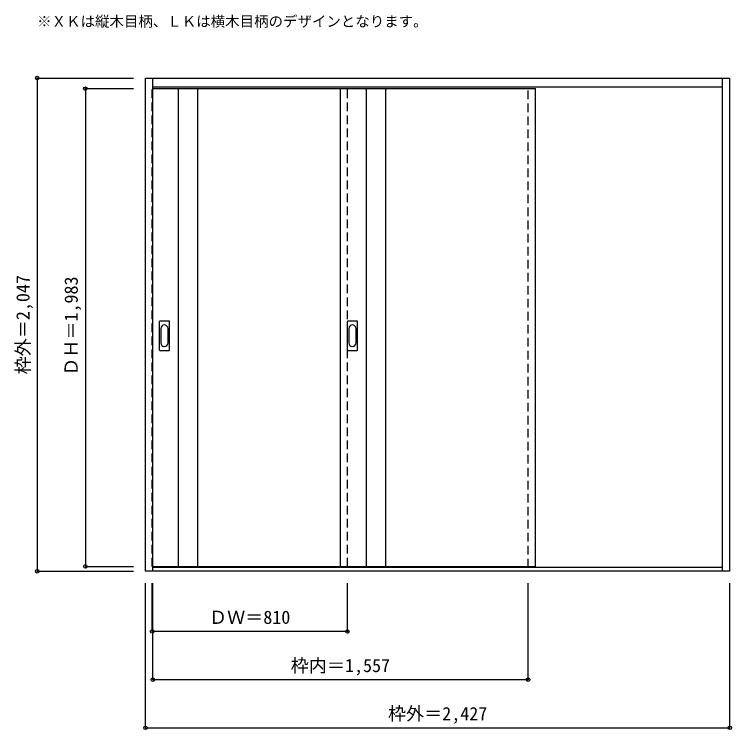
# Model space of a CAD drawing. Units: millimetres, scale not verified. Extents: x -1100 to 1876, y -1355 to 1614.
import ezdxf
from ezdxf.enums import TextEntityAlignment as Align

# ---------------------------------------------------------------- set-up
doc = ezdxf.new("R2010")
doc.units = ezdxf.units.MM
doc.header["$LTSCALE"] = 30
doc.header["$PDMODE"] = 32
doc.header["$PDSIZE"] = 15
doc.linetypes.add('DASHED1', pattern=[1.8, 1.2, -0.6])
for name, color, linetype in [('0-0', 3, 'Continuous'), ('0-1_寸法', 7, 'Continuous'), ('0-2_文字', 7, 'Continuous')]:
    doc.layers.add(name, color=color, linetype=linetype)
doc.styles.add('ＭＳ ゴシック', font='')
doc.styles.get('ＭＳ ゴシック').set_extended_font_data('MS Gothic')

msp = doc.modelspace()

# ---------------------------------------------------------------- linework, layer by layer
at = {"layer": '0-0'}
for p, q in [((-555.03, -697.5), (-555.03, 1349.5)), ((-555.03, 1349.5), (1868.97, 1349.5)), ((-525.03, -697.5), (-525.03, 1349.5)), ((1838.97, -697.5), (1838.97, 1349.5)), ((1868.97, -697.5), (1868.97, 1349.5)), ((-525.03, 1313.5), (1838.97, 1313.5)), ((-525.03, 1305.5), (1061.97, 1305.5)), ((-418.03, -677.5), (-418.03, 1305.5)), ((-338.03, -677.5), (-338.03, 1305.5)), ((251.97, 1305.5), (251.97, -677.5)), ((361.97, -677.5), (361.97, 1305.5)), ((441.97, -677.5), (441.97, 1305.5)), ((-498.03, 220.5), (-498.03, 339.5)), ((-457.53, 341), (-496.53, 341)), ((-456.03, 220.5), (-456.03, 339.5)), ((281.97, 220.5), (281.97, 339.5)), ((322.47, 341), (283.47, 341)), ((323.97, 220.5), (323.97, 339.5)), ((-496.53, 219), (-457.53, 219)), ((283.47, 219), (322.47, 219)), ((1838.97, -682.5), (-525.03, -682.5)), ((1868.97, -697.5), (-555.03, -697.5))]:
    msp.add_line(p, q, dxfattribs=at)
at = {"layer": '0-0', "color": 4, "linetype": 'DASHED1'}
for p, q in [((1031.97, -682.5), (1031.97, 1313.5)), ((1061.97, -682.5), (1061.97, 1313.5)), ((281.97, -677.5), (281.97, 1305.5))]:
    msp.add_line(p, q, dxfattribs=at)
at = {"layer": '0-0', "color": 7}
for p, q in [((-492.03, 309.6), (-492.03, 250.4)), ((-462.03, 250.4), (-462.03, 309.6)), ((287.97, 309.6), (287.97, 250.4)), ((317.97, 250.4), (317.97, 309.6))]:
    msp.add_line(p, q, dxfattribs=at)
at = {"layer": '0-0', "color": 4, "linetype": 'DASHED1'}
msp.add_lwpolyline([(-525.03, -677.5), (-528.03, -677.5), (-528.03, 1305.5), (-525.03, 1305.5)], dxfattribs=at)
at = {"layer": '0-0'}
msp.add_lwpolyline([(-525.03, -677.5), (1061.97, -677.5), (1061.97, 1305.5)], dxfattribs=at)
for centre, start, end in [((-496.53, 339.5), 90, 180), ((-457.53, 339.5), 0, 90), ((283.47, 339.5), 90, 180), ((322.47, 339.5), 0, 90), ((-496.53, 220.5), 180, 270), ((-457.53, 220.5), 270, 0), ((283.47, 220.5), 180, 270), ((322.47, 220.5), 270, 0)]:
    msp.add_arc(centre, 1.5, start, end, dxfattribs=at)
at = {"layer": '0-0', "color": 7}
for centre, start, end in [((-477.03, 309.6), 0, 180), ((302.97, 309.6), 0, 180), ((-477.03, 250.4), 180, 0), ((302.97, 250.4), 180, 0)]:
    msp.add_arc(centre, 15, start, end, dxfattribs=at)
at = {"layer": '0-1_寸法', "color": 4}
for p, q in [((-1005.03, 1349.5), (-1005.03, -697.5)), ((-1005.03, 1349.5), (-605.03, 1349.5)), ((-805.03, 1305.5), (-605.03, 1305.5)), ((-805.03, 1305.5), (-805.03, -677.5)), ((-805.03, -677.5), (-605.03, -677.5)), ((-1005.03, -697.5), (-605.03, -697.5)), ((-555.03, -1347.5), (-555.03, -747.5)), ((-528.03, -947.5), (-528.03, -747.5)), ((-525.03, -1147.5), (-525.03, -747.5)), ((281.97, -947.5), (281.97, -747.5)), ((1031.97, -1147.5), (1031.97, -747.5)), ((281.97, -947.5), (-528.03, -947.5)), ((-525.03, -1147.5), (1031.97, -1147.5))]:
    msp.add_line(p, q, dxfattribs=at)
msp.add_lwpolyline([(-555.03, -1347.5), (1868.97, -1347.5), (1868.97, -747.5)], dxfattribs=at)
at = {"layer": '0-1_寸法'}
for p in [(-1005.03, 1349.5), (-805.03, 1305.5), (-805.03, -677.5), (-1005.03, -697.5), (-528.03, -947.5), (281.97, -947.5), (-525.03, -1147.5), (1031.97, -1147.5), (-555.03, -1347.5), (1868.97, -1347.5)]:
    msp.add_point(p, dxfattribs=at)

# ---------------------------------------------------------------- texts
at = {"layer": '0-1_寸法', "style": 'ＭＳ ゴシック'}
for s, p in [('枠外＝2,047', (-1020.03, 119.75)), ('ＤＨ＝1,983', (-820.03, 113.75))]:
    msp.add_text(s, height=54.99, rotation=90, dxfattribs=at).set_placement(p, align=Align.BOTTOM_LEFT)
for s, p in [('ＤＷ＝810', (-291.78, -932.5)), ('枠内＝1,557', (47.22, -1132.5)), ('枠外＝2,427', (450.72, -1332.5))]:
    msp.add_text(s, height=54.99, dxfattribs=at).set_placement(p, align=Align.BOTTOM_LEFT)
at = {"layer": '0-2_文字', "style": 'ＭＳ ゴシック'}
msp.add_text('※ＸＫは縦木目柄、ＬＫは横木目柄のデザインとなります。', height=43.99, dxfattribs=at).set_placement((-1005.03, 1549.5), align=Align.BOTTOM_LEFT)

doc.saveas('drawing.dxf')
